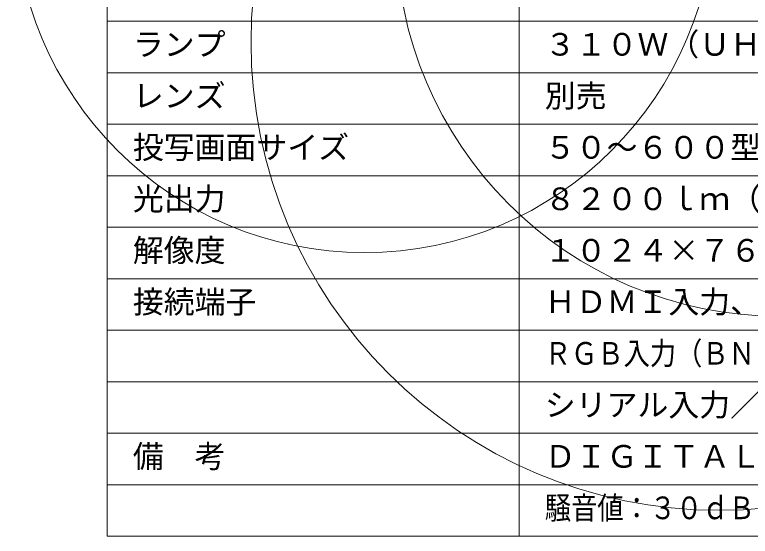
# Model space of a CAD drawing. Units: millimetres, scale not verified. Extents: x -71 to 63, y -56 to 144.
# Drawn here: x -71.5 to 0, y -56.5 to -5.9 of the extents above; entities that cross this region are included whole.
import ezdxf
from ezdxf.enums import TextEntityAlignment as Align

# ---------------------------------------------------------------- set-up
doc = ezdxf.new("R2010")
doc.units = ezdxf.units.MM
doc.header["$LTSCALE"] = 0.125
doc.layers.add('0-1_MOJI1', color=7, linetype='Continuous')
doc.layers.add('0-2_WAKU', color=1, linetype='Continuous', lineweight=18)
doc.layers.add('0-5_GAIKEI', color=1, linetype='Continuous', lineweight=18)
doc.styles.add('ＭＳ ゴシック', font='')
doc.styles.get('ＭＳ ゴシック').set_extended_font_data('MS Gothic')

msp = doc.modelspace()

# ---------------------------------------------------------------- linework, layer by layer
at = {"layer": '0-2_WAKU', "color": 4}
for p, q in [((-62.4976, 3.5004), (-62.4976, -56.4996)), ((-22.4976, -56.4996), (-22.4976, 3.5004)), ((-62.4976, -56.4996), (62.5024, -56.4996))]:
    msp.add_line(p, q, dxfattribs=at)
at = {"layer": '0-2_WAKU'}
for p, q in [((-62.4976, -6.4996), (62.5024, -6.4996)), ((-62.4976, -11.4996), (62.5024, -11.4996)), ((-62.4976, -16.4996), (62.5024, -16.4996)), ((-62.4976, -21.4996), (62.5024, -21.4996)), ((-62.4976, -26.4996), (62.5024, -26.4996)), ((-62.4976, -31.4996), (62.5024, -31.4996)), ((-62.4976, -36.4996), (62.5024, -36.4996)), ((-62.4976, -41.4996), (62.5024, -41.4996)), ((-62.4976, -46.4996), (62.5024, -46.4996)), ((-62.4976, -51.4996), (62.5024, -51.4996))]:
    msp.add_line(p, q, dxfattribs=at)
at = {"layer": '0-5_GAIKEI'}
for centre, radius in [((2.7905, 2.0779), 37.2143), ((-37.4973, 5.0116), 33.9726), ((-3.0761, -8.5288), 45.4484)]:
    msp.add_circle(centre, radius, dxfattribs=at)

# ---------------------------------------------------------------- texts
at = {"layer": '0-1_MOJI1', "style": 'ＭＳ ゴシック'}
for s, p in [('ランプ', (-59.9976, -10.4996)), ('３１０Ｗ（ＵＨＭランプ\u3000２灯式）', (-19.9976, -10.4996)), ('レンズ', (-59.9976, -15.4996)), ('別売', (-19.9976, -15.4996)), ('投写画面サイズ', (-59.9976, -20.4996)), ('５０～６００型（アスペクト比\u3000４：３時）', (-19.9976, -20.4996)), ('光出力', (-59.9976, -25.4996)), ('８２００ｌｍ（ランプ２灯、ノーマルモード時）', (-19.9976, -25.4996)), ('解像度', (-59.9976, -30.4996)), ('１０２４×７６８ドット', (-19.9976, -30.4996)), ('接続端子', (-59.9976, -35.4996)), ('ＨＤＭＩ入力、ＤＶＩ－Ｄ入力、', (-19.9976, -35.4996)), ('シリアル入力／出力、リモート入力／出力、ＬＡＮ', (-19.9976, -45.4996)), ('備\u3000考\u3000', (-59.9976, -50.4996)), ('ＤＩＧＩＴＡＬ\u3000ＬＩＮＫ（ＬＡＮと共用）、', (-19.9976, -50.4996))]:
    msp.add_text(s, height=2.199, dxfattribs=at).set_placement(p, align=Align.BOTTOM_LEFT)
at = {"layer": '0-1_MOJI1', "style": 'ＭＳ ゴシック', "width": 0.85}
for s, p in [('ＲＧＢ入力（ＢＮＣ×５／高密度Ｄ－Ｓｕｂ１５Ｐ・メス）、', (-19.9976, -40.4996)), ('騒音値：３０ｄＢ（ノーマルモード時）、バックアップ機能', (-19.9976, -55.4996))]:
    msp.add_text(s, height=2.199, dxfattribs=at).set_placement(p, align=Align.BOTTOM_LEFT)

doc.saveas('drawing.dxf')
